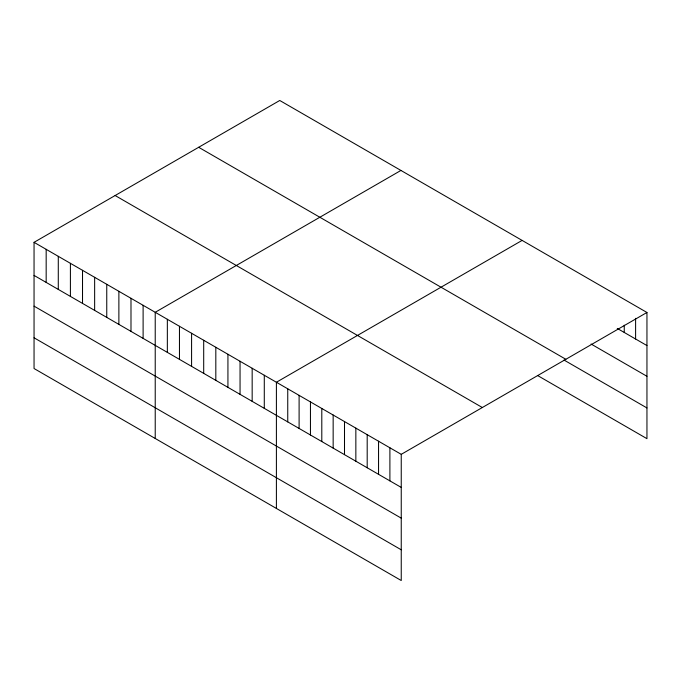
<?xml version="1.0" encoding="UTF-8"?>
<svg xmlns="http://www.w3.org/2000/svg" width="681" height="681" viewBox="0 0 681 681"><rect width="100%" height="100%" fill="white"/><g stroke="black" fill="none" stroke-linecap="round" stroke-linejoin="round"><path stroke-width="1.02" d="M34.05 242.334L401.245 454.338L401.245 580.518L34.05 368.523L34.05 242.334L279.755 100.482L646.95 312.477L646.95 438.666L537.82 375.657M400.93 170.437L155.225 312.298L155.225 438.479M522.106 240.402L276.401 382.254L276.401 508.443M401.245 454.338L646.95 312.477M617.267 328.421L646.95 345.565M591.074 344.024L646.95 376.287M198.673 147.292L565.868 359.296M564.013 360.053L646.95 407.945M115.132 195.524L482.327 407.519M34.05 275.413L401.245 487.417M34.05 306.144L401.245 518.139M34.05 337.793L401.245 549.797M635.603 318.333L635.603 339.01M624.247 325.22L624.247 332.456M389.898 447.783L389.898 480.863M378.551 441.228L378.551 474.308M367.195 434.674L367.195 467.762M355.848 428.119L355.848 461.207M344.501 421.573L344.501 454.653M333.154 415.018L333.154 448.098M321.798 408.464L321.798 441.552M310.451 401.909L310.451 434.997M299.104 395.363L299.104 428.443M287.748 388.808L287.748 421.888M264.288 375.257L264.288 408.345M252.166 368.259L252.166 401.347M240.052 361.262L240.052 394.35M227.931 354.273L227.931 387.353M215.817 347.276L215.817 380.356M203.696 340.279L203.696 373.358M191.582 333.281L191.582 366.361M179.461 326.284L179.461 359.372M167.347 319.287L167.347 352.375M143.112 305.301L143.112 338.38M130.99 298.304L130.99 331.383M118.877 291.306L118.877 324.386M106.755 284.309L106.755 317.397M94.642 277.312L94.642 310.4M82.52 270.314L82.52 303.403M70.407 263.326L70.407 296.405M58.285 256.328L58.285 289.408M46.172 249.331L46.172 282.411"/></g></svg>
